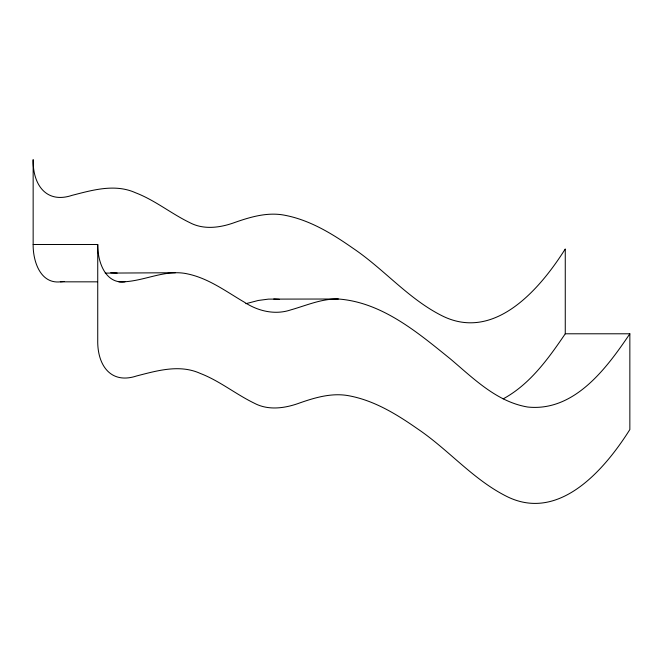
<?xml version="1.0" encoding="UTF-8"?>
<svg xmlns="http://www.w3.org/2000/svg" width="663" height="663" viewBox="0 0 663 663"><rect width="100%" height="100%" fill="white"/><g stroke="black" fill="none" stroke-linecap="round" stroke-linejoin="round"><path stroke-width="0.99" d="M97.295 281.833L60.391 281.833C40.087 284.129 32.91 260.683 33.15 244.49L33.15 159.659C32.653 184.049 45.755 204.096 72.027 195.361C92.663 190.049 115.047 183.477 135.625 192.8C154.985 200.226 171.178 213.627 189.742 222.611C203.906 230.152 220.564 227.691 235.009 222.387C250.962 216.793 268.009 211.845 285.015 215.301C310.118 220.124 332.37 233.84 353.039 248.285C383.935 269.087 408.333 298.814 441.881 315.687C494.515 342.249 540.212 288.761 565.266 248.948L565.266 333.787C548.425 358.517 530.052 384.308 503.159 398.869M565.266 333.787L629.85 333.787C606.695 368.122 574.49 411.922 527.649 407.024C496.595 401.761 473.49 378.449 450.401 358.94C417.682 332.519 382.12 302.278 338.354 299.005L268.432 299.121L258.28 300.463L245.898 303.695M60.391 281.833L64.17 281.468M118.826 281.833C142.272 282.745 164.416 268.474 188.027 274.01C208.903 278.518 226.265 291.629 244.365 302.195C257.948 311.146 274.996 315.232 290.742 309.903C306.389 305.469 321.762 298.549 338.354 299.005M105.21 273.106L175.363 272.742M33.15 244.49L97.734 244.49C97.494 260.683 104.671 284.129 124.976 281.833M110.779 272.742L117.177 273.04M273.769 299.005L279.297 299.344M629.85 333.787L629.85 429.549C604.797 469.363 559.091 522.85 506.466 496.289C472.918 479.415 448.52 449.696 417.624 428.886C396.955 414.441 374.703 400.725 349.6 395.902C332.586 392.446 315.547 397.394 299.593 402.996C285.148 408.292 268.49 410.762 254.319 403.212C235.763 394.228 219.569 380.835 200.209 373.402C179.623 364.078 157.247 370.65 136.611 375.962C110.331 384.697 97.237 364.65 97.734 340.26L97.734 244.49"/></g></svg>
